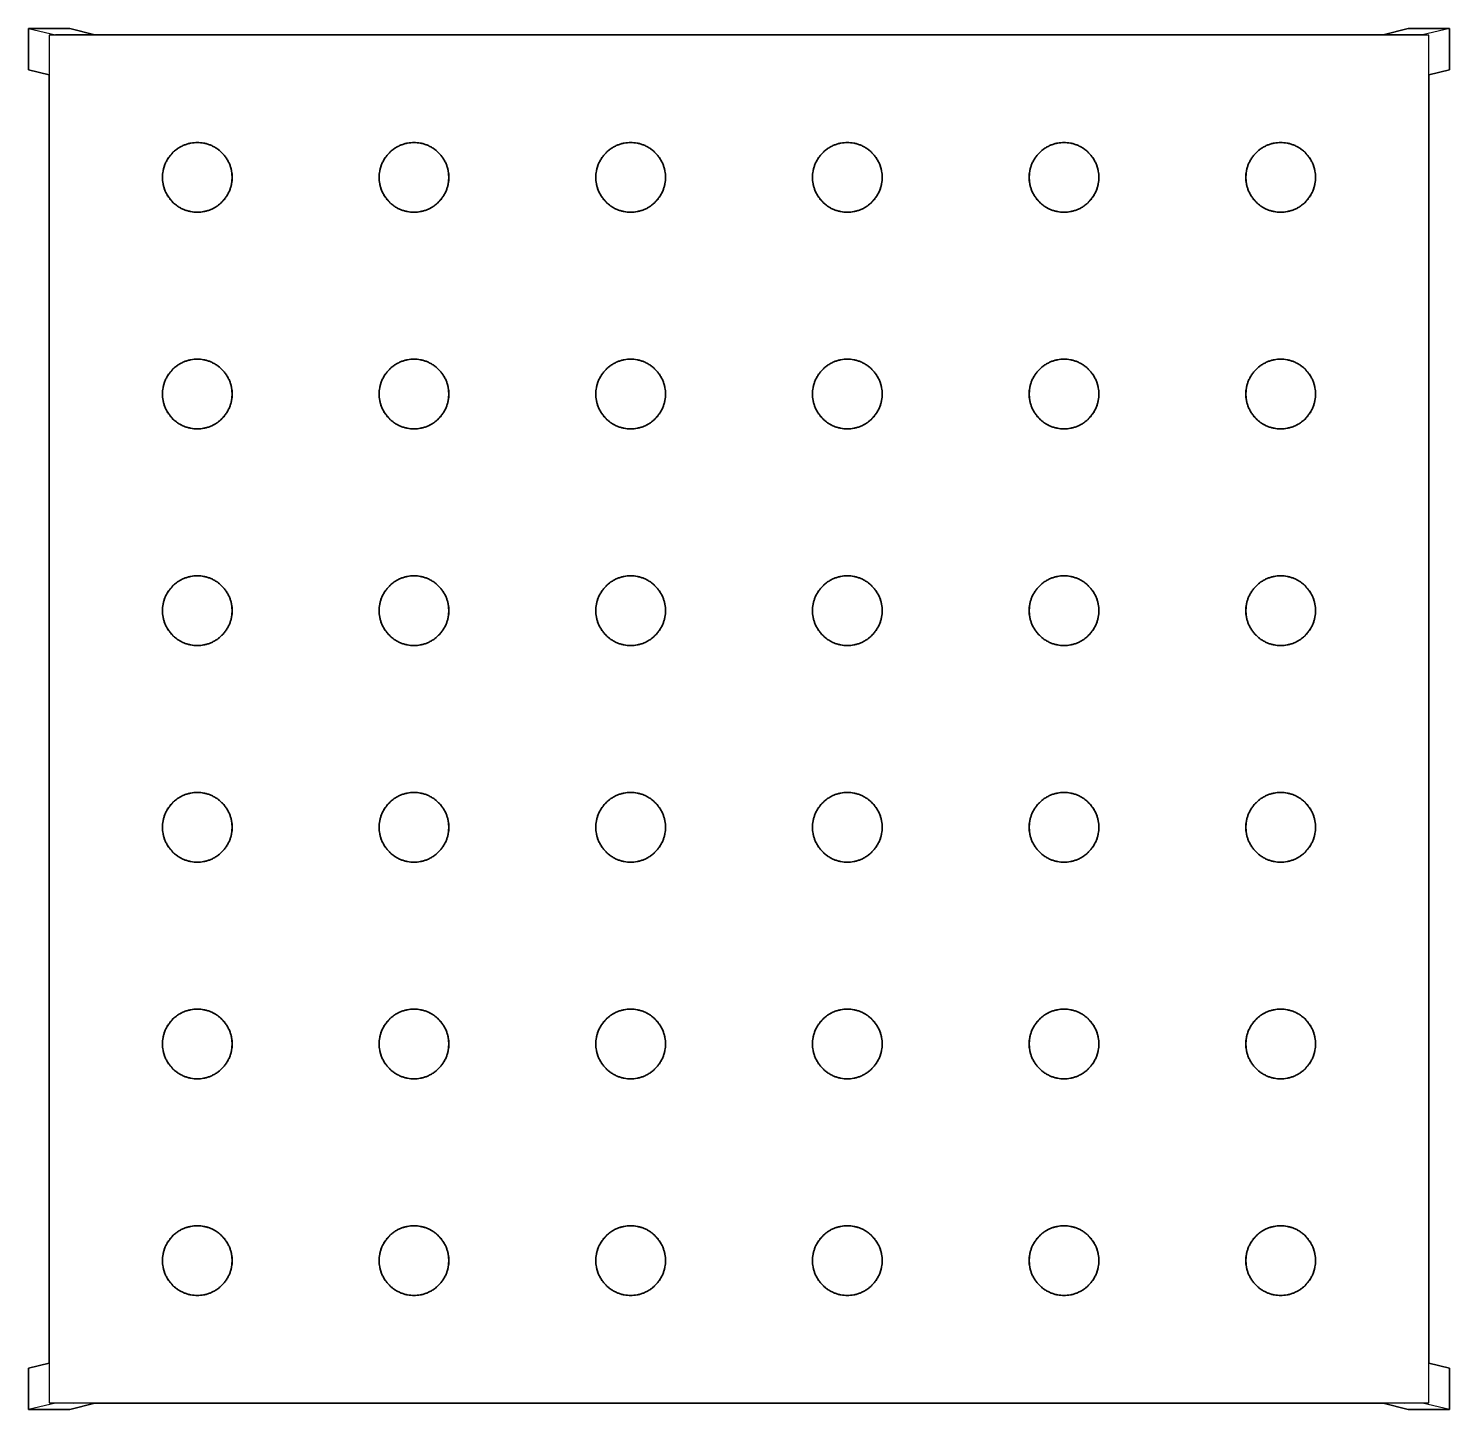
# Model space of a CAD drawing. Header units: millimetres. Extents: x 0 to 1883, y -1040 to 384.
# Drawn here: x 49 to 803, y -1040 to -307 of the extents above; entities that cross this region are included whole.
import ezdxf

# ---------------------------------------------------------------- set-up
doc = ezdxf.new("R2010")
doc.units = ezdxf.units.MM
doc.layers.add('Blocks', color=7, linetype='Continuous')
doc.layers.add('Blocks$Inner', color=7, linetype='Continuous', lineweight=25, true_color=0x007f00)
doc.layers.add('Blocks$Outline', color=7, linetype='Continuous', lineweight=35, true_color=0xff3f3f)

# ---------------------------------------------------------------- blocks, each defined once
blk = doc.blocks.new('Balcony Side Table Top')
at = {"layer": 'Blocks$Inner'}
for p, q in [((202.47, 361.89), (202.47, 361.75)), ((215.65, 361.8), (204.16, 361.86)), ((911.07, 361.86), (899.58, 361.82)), ((912.77, 361.9), (912.77, 361.75)), ((920.36, 361.89), (920.36, 361.75)), ((194.87, -364.39), (194.87, -364.25)), ((202.47, -364.39), (202.47, -364.23)), ((204.16, -364.36), (215.68, -364.31)), ((899.59, -364.32), (911.07, -364.36)), ((912.77, -364.39), (912.77, -364.25)), ((920.36, -364.39), (920.36, -364.25))]:
    blk.add_line(p, q, dxfattribs=at)
for points in [[(180.48, 365.32), (194.87, 361.89), (194.87, 361.75)], [(191.48, 340.7), (180.48, 343.32), (180.48, 365.32), (202.47, 365.32), (215.65, 361.89), (215.65, 361.75)], [(934.76, 365.32), (920.36, 361.89), (918.62, 361.89), (911.07, 361.89), (899.59, 361.89), (215.64, 361.89), (204.16, 361.89), (197.15, 361.89), (194.87, 361.89)], [(899.58, 361.75), (899.58, 361.89), (912.77, 365.32), (934.76, 365.32), (934.76, 343.32), (923.76, 340.7)], [(901.2, 361.75), (899.6, 361.75), (215.67, 361.75), (214.04, 361.75), (214.02, 361.75), (204.16, 361.75), (192.67, 361.75), (191.48, 361.75), (191.48, 340.72), (191.48, -1.25), (191.48, -343.2), (180.48, -345.83), (180.48, -367.83), (202.47, -367.83), (215.65, -364.39), (215.65, -364.25)], [(214.04, -364.25), (215.67, -364.25), (899.6, -364.25), (901.2, -364.25), (901.22, -364.25), (911.08, -364.25), (922.57, -364.25), (923.76, -364.25), (923.76, -343.2), (923.76, -1.25), (923.76, 340.7), (923.76, 361.75), (922.57, 361.75), (911.08, 361.75), (901.24, 361.75), (901.22, 361.75)], [(191.48, -343.2), (191.48, -364.25), (192.67, -364.25), (204.16, -364.25), (214.02, -364.25)], [(899.58, -364.25), (899.58, -364.39), (912.77, -367.83), (934.76, -367.83), (934.76, -345.83), (923.76, -343.2)], [(934.76, -367.83), (920.36, -364.39), (918.62, -364.39), (911.07, -364.39), (899.58, -364.39), (215.67, -364.39), (204.16, -364.39), (197.15, -364.39), (194.87, -364.39), (180.48, -367.83)]]:
    blk.add_lwpolyline(points, dxfattribs=at)
for centre, start, end in [((270.12, 286.25), 90, 270), ((270.12, 286.25), 270, 90), ((385.12, 286.25), 90, 270), ((385.12, 286.25), 270, 90), ((500.12, 286.25), 90, 270), ((500.12, 286.25), 270, 90), ((615.12, 286.25), 90, 270), ((615.12, 286.25), 270, 90), ((730.12, 286.25), 90, 270), ((730.12, 286.25), 270, 90), ((845.12, 286.25), 90, 270), ((845.12, 286.25), 270, 90), ((270.12, 171.25), 90, 270), ((270.12, 171.25), 270, 90), ((385.12, 171.25), 90, 270), ((385.12, 171.25), 270, 90), ((500.12, 171.25), 90, 270), ((500.12, 171.25), 270, 90), ((615.12, 171.25), 90, 270), ((615.12, 171.25), 270, 90), ((730.12, 171.25), 90, 270), ((730.12, 171.25), 270, 90), ((845.12, 171.25), 90, 270), ((845.12, 171.25), 270, 90), ((270.12, 56.25), 90, 270), ((270.12, 56.25), 270, 90), ((385.12, 56.25), 90, 270), ((385.12, 56.25), 270, 90), ((500.12, 56.25), 90, 270), ((500.12, 56.25), 270, 90), ((615.12, 56.25), 90, 270), ((615.12, 56.25), 270, 90), ((730.12, 56.25), 90, 270), ((730.12, 56.25), 270, 90), ((845.12, 56.25), 90, 270), ((845.12, 56.25), 270, 90), ((270.12, -58.75), 90, 270), ((270.12, -58.75), 270, 90), ((385.12, -58.75), 90, 270), ((385.12, -58.75), 270, 90), ((500.12, -58.75), 90, 270), ((500.12, -58.75), 270, 90), ((615.12, -58.75), 90, 270), ((615.12, -58.75), 270, 90), ((730.12, -58.75), 90, 270), ((730.12, -58.75), 270, 90), ((845.12, -58.75), 90, 270), ((845.12, -58.75), 270, 90), ((270.12, -173.75), 90, 270), ((270.12, -173.75), 270, 90), ((385.12, -173.75), 90, 270), ((385.12, -173.75), 270, 90), ((500.12, -173.75), 90, 270), ((500.12, -173.75), 270, 90), ((615.12, -173.75), 90, 270), ((615.12, -173.75), 270, 90), ((730.12, -173.75), 90, 270), ((730.12, -173.75), 270, 90), ((845.12, -173.75), 90, 270), ((845.12, -173.75), 270, 90), ((270.12, -288.75), 90, 270), ((270.12, -288.75), 270, 90), ((385.12, -288.75), 90, 270), ((385.12, -288.75), 270, 90), ((500.12, -288.75), 90, 270), ((500.12, -288.75), 270, 90), ((615.12, -288.75), 90, 270), ((615.12, -288.75), 270, 90), ((730.12, -288.75), 90, 270), ((730.12, -288.75), 270, 90), ((845.12, -288.75), 90, 270), ((845.12, -288.75), 270, 90)]:
    blk.add_arc(centre, 18.5, start, end, dxfattribs=at)
for points, knots in [([(899.58, 361.82), (895.34, 361.8), (890.91, 361.79), (873.03, 361.76), (859.38, 361.78), (846.13, 361.8), (810.67, 361.84), (785.42, 361.82), (749.96, 361.81), (687.02, 361.79), (620.54, 361.81), (557.62, 361.81), (493.5, 361.81), (429.38, 361.79), (365.28, 361.8), (330.17, 361.81), (304.21, 361.82), (269.11, 361.78), (255.73, 361.76), (242.48, 361.74), (224.5, 361.77), (219.95, 361.78), (215.65, 361.8)], [11.489239, 11.489239, 11.489239, 11.489239, 25.77128, 25.77128, 65.63265, 65.63265, 65.63265, 161.88803, 161.88803, 161.88803, 354.256794, 354.256794, 354.256794, 546.62092, 546.62092, 546.62092, 642.890937, 642.890937, 642.890937, 684.251874, 684.251874, 698.224821, 698.224821, 698.224821, 698.224821]), ([(215.68, -364.31), (219.97, -364.29), (224.5, -364.27), (242.48, -364.24), (255.73, -364.26), (269.11, -364.28), (304.21, -364.32), (330.17, -364.31), (365.28, -364.3), (429.37, -364.29), (493.52, -364.31), (557.62, -364.31), (620.54, -364.31), (687.02, -364.3), (749.96, -364.31), (785.42, -364.32), (810.67, -364.35), (846.13, -364.3), (859.38, -364.29), (873.03, -364.26), (890.92, -364.29), (895.35, -364.3), (899.59, -364.32)], [11.517617, 11.517617, 11.517617, 11.517617, 25.464586, 25.464586, 66.825523, 66.825523, 66.825523, 163.09554, 163.09554, 163.09554, 355.459657, 355.459657, 355.459657, 547.828421, 547.828421, 547.828421, 644.083801, 644.083801, 644.083801, 683.945171, 683.945171, 698.235376, 698.235376, 698.235376, 698.235376])]:
    blk.add_open_spline(points, degree=3, knots=knots, dxfattribs=at)
at = {"layer": 'Blocks$Outline'}
for points in [[(202.47, 365.32), (180.48, 365.32)], [(180.48, 365.32), (180.48, 343.32)], [(215.65, 361.89), (202.47, 365.32)], [(912.77, 365.32), (899.58, 361.89)], [(934.76, 365.32), (912.77, 365.32)], [(934.76, 343.32), (934.76, 365.32)], [(899.58, 361.89), (215.65, 361.89)], [(180.48, 343.32), (191.48, 340.7)], [(191.48, 340.7), (191.48, -1.25)], [(923.76, 340.7), (934.76, 343.32)], [(923.76, -1.25), (923.76, 340.7)], [(191.48, -1.25), (191.48, -343.2)], [(923.76, -343.2), (923.76, -1.25)], [(191.48, -343.2), (180.48, -345.83)], [(180.48, -345.83), (180.48, -367.83)], [(191.48, -343.2), (191.48, -343.2)], [(934.76, -345.83), (923.76, -343.2)], [(934.76, -367.83), (934.76, -345.83)], [(180.48, -367.83), (202.47, -367.83)], [(202.47, -367.83), (215.65, -364.39)], [(215.65, -364.39), (215.67, -364.39)], [(215.67, -364.39), (899.58, -364.39)], [(899.58, -364.39), (912.77, -367.83)], [(912.77, -367.83), (934.76, -367.83)]]:
    blk.add_lwpolyline(points, dxfattribs=at)
for points, weights in [([(270.12, 267.75), (251.62, 267.75), (251.62, 286.25), (251.62, 304.75), (270.12, 304.75)], [1, 0.707106781181, 1, 0.707106781181, 1]), ([(270.12, 304.75), (288.62, 304.75), (288.62, 286.25), (288.62, 267.75), (270.12, 267.75)], [1, 0.707106781181, 1, 0.707106781181, 1]), ([(385.12, 267.75), (366.62, 267.75), (366.62, 286.25), (366.62, 304.75), (385.12, 304.75)], [1, 0.707106781181, 1, 0.707106781181, 1]), ([(385.12, 304.75), (403.62, 304.75), (403.62, 286.25), (403.62, 267.75), (385.12, 267.75)], [1, 0.707106781181, 1, 0.707106781181, 1]), ([(500.12, 267.75), (481.62, 267.75), (481.62, 286.25), (481.62, 304.75), (500.12, 304.75)], [1, 0.707106781181, 1, 0.707106781181, 1]), ([(500.12, 304.75), (518.62, 304.75), (518.62, 286.25), (518.62, 267.75), (500.12, 267.75)], [1, 0.707106781181, 1, 0.707106781181, 1]), ([(615.12, 267.75), (596.62, 267.75), (596.62, 286.25), (596.62, 304.75), (615.12, 304.75)], [1, 0.707106781181, 1, 0.707106781181, 1]), ([(615.12, 304.75), (633.62, 304.75), (633.62, 286.25), (633.62, 267.75), (615.12, 267.75)], [1, 0.707106781181, 1, 0.707106781181, 1]), ([(730.12, 267.75), (711.62, 267.75), (711.62, 286.25), (711.62, 304.75), (730.12, 304.75)], [1, 0.707106781181, 1, 0.707106781181, 1]), ([(730.12, 304.75), (748.62, 304.75), (748.62, 286.25), (748.62, 267.75), (730.12, 267.75)], [1, 0.707106781181, 1, 0.707106781181, 1]), ([(845.12, 267.75), (826.62, 267.75), (826.62, 286.25), (826.62, 304.75), (845.12, 304.75)], [1, 0.707106781181, 1, 0.707106781181, 1]), ([(845.12, 304.75), (863.62, 304.75), (863.62, 286.25), (863.62, 267.75), (845.12, 267.75)], [1, 0.707106781181, 1, 0.707106781181, 1]), ([(270.12, 152.75), (251.62, 152.75), (251.62, 171.25), (251.62, 189.75), (270.12, 189.75)], [1, 0.707106781181, 1, 0.707106781181, 1]), ([(270.12, 189.75), (288.62, 189.75), (288.62, 171.25), (288.62, 152.75), (270.12, 152.75)], [1, 0.707106781181, 1, 0.707106781181, 1]), ([(385.12, 152.75), (366.62, 152.75), (366.62, 171.25), (366.62, 189.75), (385.12, 189.75)], [1, 0.707106781181, 1, 0.707106781181, 1]), ([(385.12, 189.75), (403.62, 189.75), (403.62, 171.25), (403.62, 152.75), (385.12, 152.75)], [1, 0.707106781181, 1, 0.707106781181, 1]), ([(500.12, 152.75), (481.62, 152.75), (481.62, 171.25), (481.62, 189.75), (500.12, 189.75)], [1, 0.707106781181, 1, 0.707106781181, 1]), ([(500.12, 189.75), (518.62, 189.75), (518.62, 171.25), (518.62, 152.75), (500.12, 152.75)], [1, 0.707106781181, 1, 0.707106781181, 1]), ([(615.12, 152.75), (596.62, 152.75), (596.62, 171.25), (596.62, 189.75), (615.12, 189.75)], [1, 0.707106781181, 1, 0.707106781181, 1]), ([(615.12, 189.75), (633.62, 189.75), (633.62, 171.25), (633.62, 152.75), (615.12, 152.75)], [1, 0.707106781181, 1, 0.707106781181, 1]), ([(730.12, 152.75), (711.62, 152.75), (711.62, 171.25), (711.62, 189.75), (730.12, 189.75)], [1, 0.707106781181, 1, 0.707106781181, 1]), ([(730.12, 189.75), (748.62, 189.75), (748.62, 171.25), (748.62, 152.75), (730.12, 152.75)], [1, 0.707106781181, 1, 0.707106781181, 1]), ([(845.12, 152.75), (826.62, 152.75), (826.62, 171.25), (826.62, 189.75), (845.12, 189.75)], [1, 0.707106781181, 1, 0.707106781181, 1]), ([(845.12, 189.75), (863.62, 189.75), (863.62, 171.25), (863.62, 152.75), (845.12, 152.75)], [1, 0.707106781181, 1, 0.707106781181, 1]), ([(270.12, 37.75), (251.62, 37.75), (251.62, 56.25), (251.62, 74.75), (270.12, 74.75)], [1, 0.707106781181, 1, 0.707106781181, 1]), ([(270.12, 74.75), (288.62, 74.75), (288.62, 56.25), (288.62, 37.75), (270.12, 37.75)], [1, 0.707106781181, 1, 0.707106781181, 1]), ([(385.12, 37.75), (366.62, 37.75), (366.62, 56.25), (366.62, 74.75), (385.12, 74.75)], [1, 0.707106781181, 1, 0.707106781181, 1]), ([(385.12, 74.75), (403.62, 74.75), (403.62, 56.25), (403.62, 37.75), (385.12, 37.75)], [1, 0.707106781181, 1, 0.707106781181, 1]), ([(500.12, 37.75), (481.62, 37.75), (481.62, 56.25), (481.62, 74.75), (500.12, 74.75)], [1, 0.707106781181, 1, 0.707106781181, 1]), ([(500.12, 74.75), (518.62, 74.75), (518.62, 56.25), (518.62, 37.75), (500.12, 37.75)], [1, 0.707106781181, 1, 0.707106781181, 1]), ([(615.12, 37.75), (596.62, 37.75), (596.62, 56.25), (596.62, 74.75), (615.12, 74.75)], [1, 0.707106781181, 1, 0.707106781181, 1]), ([(615.12, 74.75), (633.62, 74.75), (633.62, 56.25), (633.62, 37.75), (615.12, 37.75)], [1, 0.707106781181, 1, 0.707106781181, 1]), ([(730.12, 37.75), (711.62, 37.75), (711.62, 56.25), (711.62, 74.75), (730.12, 74.75)], [1, 0.707106781181, 1, 0.707106781181, 1]), ([(730.12, 74.75), (748.62, 74.75), (748.62, 56.25), (748.62, 37.75), (730.12, 37.75)], [1, 0.707106781181, 1, 0.707106781181, 1]), ([(845.12, 37.75), (826.62, 37.75), (826.62, 56.25), (826.62, 74.75), (845.12, 74.75)], [1, 0.707106781182, 1, 0.707106781182, 1]), ([(845.12, 74.75), (863.62, 74.75), (863.62, 56.25), (863.62, 37.75), (845.12, 37.75)], [1, 0.707106781181, 1, 0.707106781181, 1]), ([(270.12, -77.25), (251.62, -77.25), (251.62, -58.75), (251.62, -40.25), (270.12, -40.25)], [1, 0.707106781181, 1, 0.707106781181, 1]), ([(270.12, -40.25), (288.62, -40.25), (288.62, -58.75), (288.62, -77.25), (270.12, -77.25)], [1, 0.707106781181, 1, 0.707106781181, 1]), ([(385.12, -77.25), (366.62, -77.25), (366.62, -58.75), (366.62, -40.25), (385.12, -40.25)], [1, 0.707106781181, 1, 0.707106781181, 1]), ([(385.12, -40.25), (403.62, -40.25), (403.62, -58.75), (403.62, -77.25), (385.12, -77.25)], [1, 0.707106781181, 1, 0.707106781181, 1]), ([(500.12, -77.25), (481.62, -77.25), (481.62, -58.75), (481.62, -40.25), (500.12, -40.25)], [1, 0.707106781181, 1, 0.707106781181, 1]), ([(500.12, -40.25), (518.62, -40.25), (518.62, -58.75), (518.62, -77.25), (500.12, -77.25)], [1, 0.707106781181, 1, 0.707106781181, 1]), ([(615.12, -77.25), (596.62, -77.25), (596.62, -58.75), (596.62, -40.25), (615.12, -40.25)], [1, 0.707106781181, 1, 0.707106781181, 1]), ([(615.12, -40.25), (633.62, -40.25), (633.62, -58.75), (633.62, -77.25), (615.12, -77.25)], [1, 0.707106781181, 1, 0.707106781181, 1]), ([(730.12, -77.25), (711.62, -77.25), (711.62, -58.75), (711.62, -40.25), (730.12, -40.25)], [1, 0.707106781181, 1, 0.707106781181, 1]), ([(730.12, -40.25), (748.62, -40.25), (748.62, -58.75), (748.62, -77.25), (730.12, -77.25)], [1, 0.707106781182, 1, 0.707106781182, 1]), ([(845.12, -77.25), (826.62, -77.25), (826.62, -58.75), (826.62, -40.25), (845.12, -40.25)], [1, 0.707106781181, 1, 0.707106781181, 1]), ([(845.12, -40.25), (863.62, -40.25), (863.62, -58.75), (863.62, -77.25), (845.12, -77.25)], [1, 0.707106781181, 1, 0.707106781181, 1]), ([(270.12, -192.25), (251.62, -192.25), (251.62, -173.75), (251.62, -155.25), (270.12, -155.25)], [1, 0.707106781181, 1, 0.707106781181, 1]), ([(270.12, -155.25), (288.62, -155.25), (288.62, -173.75), (288.62, -192.25), (270.12, -192.25)], [1, 0.707106781181, 1, 0.707106781181, 1]), ([(385.12, -192.25), (366.62, -192.25), (366.62, -173.75), (366.62, -155.25), (385.12, -155.25)], [1, 0.707106781181, 1, 0.707106781181, 1]), ([(385.12, -155.25), (403.62, -155.25), (403.62, -173.75), (403.62, -192.25), (385.12, -192.25)], [1, 0.707106781181, 1, 0.707106781181, 1]), ([(500.12, -192.25), (481.62, -192.25), (481.62, -173.75), (481.62, -155.25), (500.12, -155.25)], [1, 0.707106781181, 1, 0.707106781181, 1]), ([(500.12, -155.25), (518.62, -155.25), (518.62, -173.75), (518.62, -192.25), (500.12, -192.25)], [1, 0.707106781181, 1, 0.707106781181, 1]), ([(615.12, -192.25), (596.62, -192.25), (596.62, -173.75), (596.62, -155.25), (615.12, -155.25)], [1, 0.707106781181, 1, 0.707106781181, 1]), ([(615.12, -155.25), (633.62, -155.25), (633.62, -173.75), (633.62, -192.25), (615.12, -192.25)], [1, 0.707106781181, 1, 0.707106781181, 1]), ([(730.12, -192.25), (711.62, -192.25), (711.62, -173.75), (711.62, -155.25), (730.12, -155.25)], [1, 0.707106781181, 1, 0.707106781181, 1]), ([(730.12, -155.25), (748.62, -155.25), (748.62, -173.75), (748.62, -192.25), (730.12, -192.25)], [1, 0.707106781181, 1, 0.707106781181, 1]), ([(845.12, -192.25), (826.62, -192.25), (826.62, -173.75), (826.62, -155.25), (845.12, -155.25)], [1, 0.707106781181, 1, 0.707106781181, 1]), ([(845.12, -155.25), (863.62, -155.25), (863.62, -173.75), (863.62, -192.25), (845.12, -192.25)], [1, 0.707106781181, 1, 0.707106781181, 1]), ([(270.12, -307.25), (251.62, -307.25), (251.62, -288.75), (251.62, -270.25), (270.12, -270.25)], [1, 0.707106781181, 1, 0.707106781181, 1]), ([(270.12, -270.25), (288.62, -270.25), (288.62, -288.75), (288.62, -307.25), (270.12, -307.25)], [1, 0.707106781181, 1, 0.707106781181, 1]), ([(385.12, -307.25), (366.62, -307.25), (366.62, -288.75), (366.62, -270.25), (385.12, -270.25)], [1, 0.707106781181, 1, 0.707106781181, 1]), ([(385.12, -270.25), (403.62, -270.25), (403.62, -288.75), (403.62, -307.25), (385.12, -307.25)], [1, 0.707106781181, 1, 0.707106781181, 1]), ([(500.12, -307.25), (481.62, -307.25), (481.62, -288.75), (481.62, -270.25), (500.12, -270.25)], [1, 0.707106781181, 1, 0.707106781181, 1]), ([(500.12, -270.25), (518.62, -270.25), (518.62, -288.75), (518.62, -307.25), (500.12, -307.25)], [1, 0.707106781181, 1, 0.707106781181, 1]), ([(615.12, -307.25), (596.62, -307.25), (596.62, -288.75), (596.62, -270.25), (615.12, -270.25)], [1, 0.707106781181, 1, 0.707106781181, 1]), ([(615.12, -270.25), (633.62, -270.25), (633.62, -288.75), (633.62, -307.25), (615.12, -307.25)], [1, 0.707106781181, 1, 0.707106781181, 1]), ([(730.12, -307.25), (711.62, -307.25), (711.62, -288.75), (711.62, -270.25), (730.12, -270.25)], [1, 0.707106781181, 1, 0.707106781181, 1]), ([(730.12, -270.25), (748.62, -270.25), (748.62, -288.75), (748.62, -307.25), (730.12, -307.25)], [1, 0.707106781181, 1, 0.707106781181, 1]), ([(845.12, -307.25), (826.62, -307.25), (826.62, -288.75), (826.62, -270.25), (845.12, -270.25)], [1, 0.707106781181, 1, 0.707106781181, 1]), ([(845.12, -270.25), (863.62, -270.25), (863.62, -288.75), (863.62, -307.25), (845.12, -307.25)], [1, 0.707106781181, 1, 0.707106781181, 1])]:
    blk.add_rational_spline(points, weights, degree=2, knots=[-58.119464, -58.119464, -58.119464, -29.059732, -29.059732, 0, 0, 0], dxfattribs=at)

msp = doc.modelspace()

# ---------------------------------------------------------------- block references
at = {"layer": 'Blocks'}
msp.add_blockref('Balcony Side Table Top', (-131.63, -672.17), dxfattribs=at)

doc.saveas('drawing.dxf')
